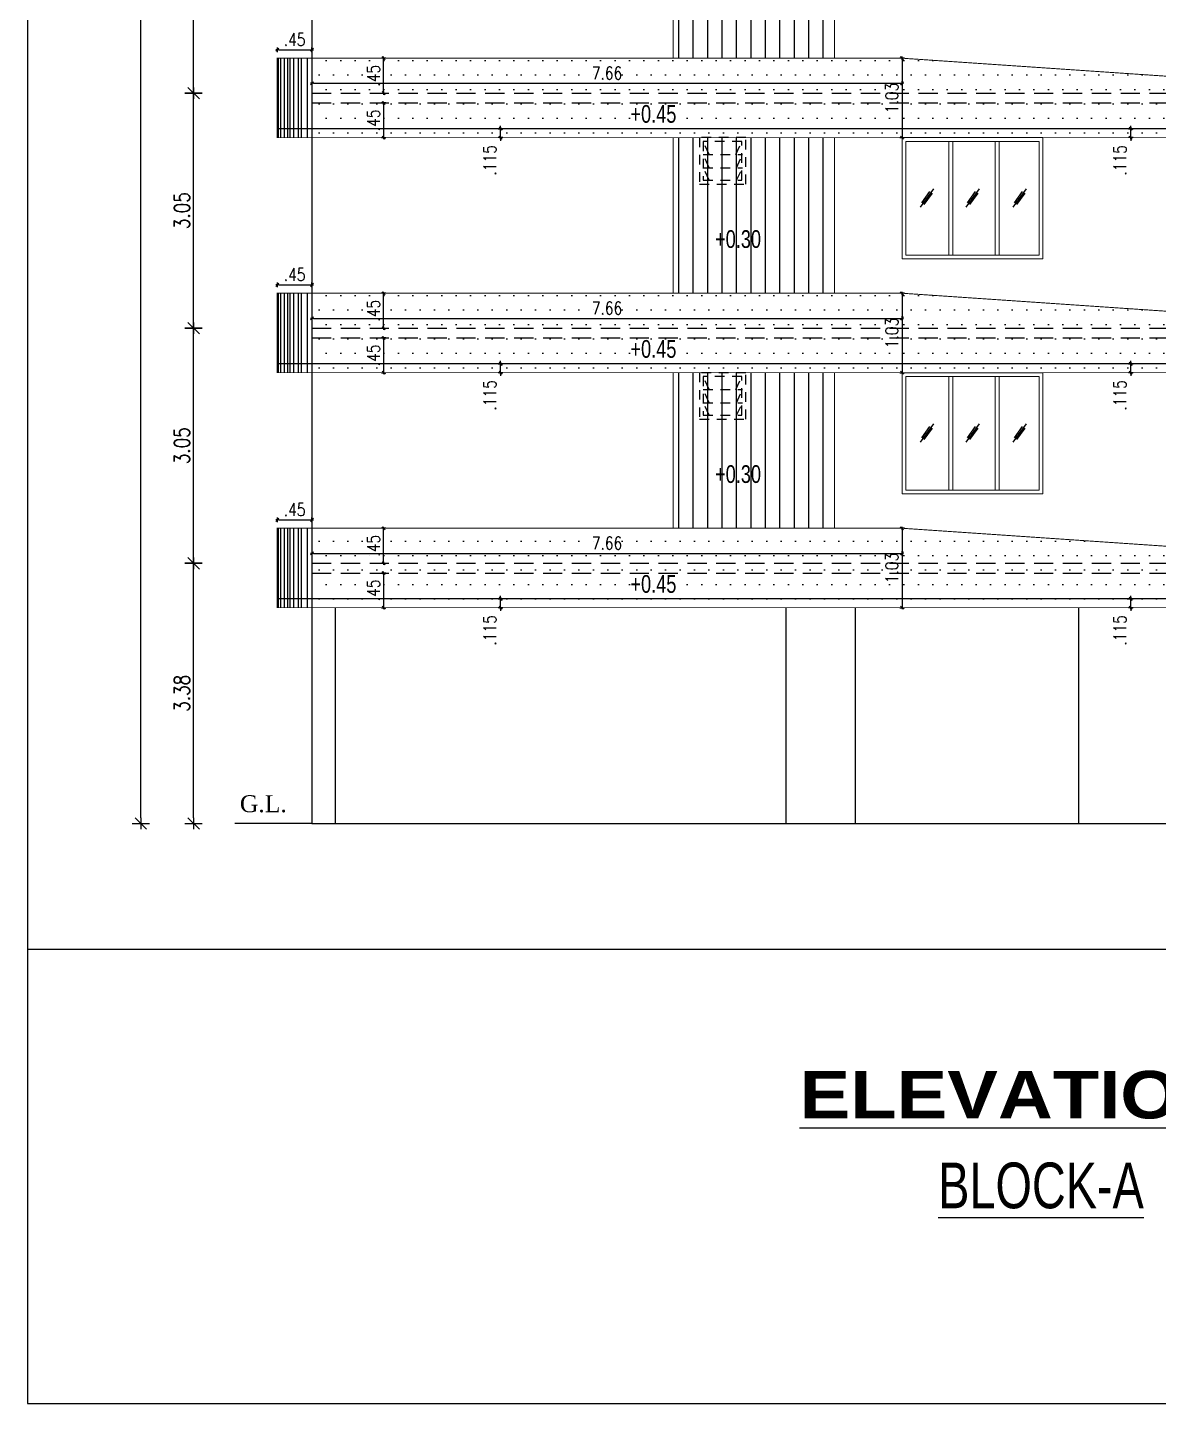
# Model space of a CAD drawing. Header units: inches. Extents: x 14331 to 14549, y 2557 to 2714.
# Drawn here: x 14402.11 to 14416.79, y 2643.08 to 2660.94 of the extents above; entities that cross this region are included whole.
import ezdxf
from ezdxf.enums import TextEntityAlignment as Align

# ---------------------------------------------------------------- set-up
doc = ezdxf.new("R2010")
doc.units = ezdxf.units.IN
doc.header["$LTSCALE"] = 0.25
doc.header["$MEASUREMENT"] = 0
doc.header["$PDMODE"] = 35
doc.linetypes.add('1', pattern=[0])
doc.linetypes.add('DASHEDX2', pattern=[1.5, 1, -0.5])
for name, color, linetype in [('dim-details', 7, 'Continuous'), ('ELE.PROJ.', 1, 'Continuous'), ('GLASS WINDOW', 251, '1'), ('hatch', 251, 'Continuous'), ('proj-internal', 1, 'DASHEDX2'), ('text-large', 7, 'Continuous'), ('wall', 7, 'Continuous'), ('WORK TEX', 6, 'Continuous'), ('WORKING DIM', 7, 'Continuous')]:
    doc.layers.add(name, color=color, linetype=linetype)
doc.layers.add('WINDOW', color=106, linetype='Continuous', lineweight=13)
doc.styles.add('ARIAL', font='TIMES_0.TTF')
doc.styles.add('ARL', font='swisscl_0.ttf')
doc.styles.add('B', font='ARIBLK_0.TTF')
doc.styles.add('romans', font='romans.shx', dxfattribs={"width": 0.8})
doc.dimstyles.new('121', dxfattribs={"dimscale": 0.1, "dimtxt": 1.65, "dimasz": 0.2, "dimexe": 0.03125, "dimexo": 0.25, "dimgap": 0.5, "dimtad": 1, "dimzin": 4, "dimdsep": 46, "dimtxsty": 'romans', "dimblk1": 'MINITICK', "dimblk2": 'MINITICK', "dimsah": 1, "dimcen": 1, "dimse1": 1, "dimse2": 1, "dimclrd": 252, "dimclre": 256, "dimclrt": 7, "dimadec": 3, "dimazin": 0, "dimtfac": 0.8, "dimtix": 1, "dimtmove": 2, "dimatfit": 3, "dimfxl": 0, "dimtolj": 1, "dimtzin": 3, "dimarcsym": 0})
doc.dimstyles.new('minitick-100', dxfattribs={"dimscale": 0.1, "dimtxt": 2, "dimasz": 0.75, "dimexe": 0.03125, "dimexo": 0.25, "dimgap": 0.5, "dimtad": 1, "dimzin": 4, "dimdsep": 46, "dimtxsty": 'romans', "dimblk1": 'MINITICK', "dimblk2": 'MINITICK', "dimsah": 1, "dimcen": 1, "dimse1": 1, "dimse2": 1, "dimclrd": 252, "dimclre": 256, "dimclrt": 256, "dimadec": 3, "dimazin": 0, "dimtfac": 0.8, "dimtix": 1, "dimtmove": 2, "dimatfit": 3, "dimfxl": 0, "dimtolj": 1, "dimtzin": 3, "dimarcsym": 0})
pattern_1 = [(0, (-275.91901, 17.27428), (0.09375, 0.1875), [0, -0.1875])]

# ---------------------------------------------------------------- blocks, each defined once
blk = doc.blocks.new('MINITICK')
at = {"color": 7}
for p, q in [((1, 1), (-1, -1)), ((-1, 0), (1, 0)), ((0, -1.5), (0, 1.5))]:
    blk.add_line(p, q, dxfattribs=at)
blk = doc.blocks.new('*D1273')
at = {"layer": 'Defpoints', "color": 0, "transparency": 16777216}
for p in [(14406.531, 2653.86), (14406.531, 2653.41), (14406.733, 2653.41)]:
    blk.add_point(p, dxfattribs=at)
at = {"layer": 'WORKING DIM', "color": 252, "lineweight": -2, "transparency": 16777216}
blk.add_line((14406.733, 2653.84), (14406.733, 2653.43), dxfattribs=at)
at = {"layer": 'WORKING DIM', "color": 252, "lineweight": -2, "transparency": 16777216, "xscale": 0.02, "yscale": 0.02, "zscale": 0.02}
for p, rotation in [((14406.733, 2653.86), 90), ((14406.733, 2653.41), 270)]:
    blk.add_blockref('MINITICK', p, dxfattribs=dict(at, rotation=rotation))
at = {"layer": 'WORKING DIM', "color": 7, "transparency": 16777216, "insert": (14406.601, 2653.635), "char_height": 0.165, "attachment_point": 5, "rotation": 90, "style": 'romans'}
blk.add_mtext('\\A1;.45', dxfattribs=at)
blk = doc.blocks.new('*D1274')
at = {"layer": 'Defpoints', "color": 0, "transparency": 16777216}
for p in [(14406.733, 2654.441), (14407.326, 2654.441), (14407.326, 2653.987)]:
    blk.add_point(p, dxfattribs=at)
at = {"layer": 'WORKING DIM', "color": 252, "lineweight": -2, "transparency": 16777216}
blk.add_line((14406.733, 2654.007), (14406.733, 2654.421), dxfattribs=at)
at = {"layer": 'WORKING DIM', "color": 252, "lineweight": -2, "transparency": 16777216, "xscale": 0.02, "yscale": 0.02, "zscale": 0.02}
for p, rotation in [((14406.733, 2654.441), 90), ((14406.733, 2653.987), 270)]:
    blk.add_blockref('MINITICK', p, dxfattribs=dict(at, rotation=rotation))
at = {"layer": 'WORKING DIM', "color": 7, "transparency": 16777216, "insert": (14406.601, 2654.214), "char_height": 0.165, "attachment_point": 5, "rotation": 90, "style": 'romans'}
blk.add_mtext('\\A1;.45', dxfattribs=at)
blk = doc.blocks.new('*D1275')
at = {"layer": 'Defpoints', "color": 0, "transparency": 16777216}
for p in [(14405.352, 2654.441), (14405.802, 2654.55), (14405.802, 2654.441)]:
    blk.add_point(p, dxfattribs=at)
at = {"layer": 'WORKING DIM', "color": 252, "lineweight": -2, "transparency": 16777216}
blk.add_line((14405.372, 2654.55), (14405.782, 2654.55), dxfattribs=at)
at = {"layer": 'WORKING DIM', "color": 252, "lineweight": -2, "transparency": 16777216, "xscale": 0.02, "yscale": 0.02, "zscale": 0.02, "rotation": 180}
blk.add_blockref('MINITICK', (14405.352, 2654.55), dxfattribs=at)
at = {"layer": 'WORKING DIM', "color": 252, "lineweight": -2, "transparency": 16777216, "xscale": 0.02, "yscale": 0.02, "zscale": 0.02}
blk.add_blockref('MINITICK', (14405.802, 2654.55), dxfattribs=at)
at = {"layer": 'WORKING DIM', "color": 7, "transparency": 16777216, "insert": (14405.577, 2654.683), "char_height": 0.165, "attachment_point": 5, "style": 'romans'}
blk.add_mtext('\\A1;.45', dxfattribs=at)
blk = doc.blocks.new('*D1276')
at = {"layer": 'Defpoints', "color": 0, "transparency": 16777216}
for p in [(14413.464, 2654.441), (14413.464, 2653.41), (14413.464, 2653.41)]:
    blk.add_point(p, dxfattribs=at)
at = {"layer": 'WORKING DIM', "color": 252, "lineweight": -2, "transparency": 16777216}
blk.add_line((14413.464, 2654.421), (14413.464, 2653.43), dxfattribs=at)
at = {"layer": 'WORKING DIM', "color": 252, "lineweight": -2, "transparency": 16777216, "xscale": 0.02, "yscale": 0.02, "zscale": 0.02}
for p, rotation in [((14413.464, 2654.441), 90), ((14413.464, 2653.41), 270)]:
    blk.add_blockref('MINITICK', p, dxfattribs=dict(at, rotation=rotation))
at = {"layer": 'WORKING DIM', "color": 7, "transparency": 16777216, "insert": (14413.331, 2653.925), "char_height": 0.165, "attachment_point": 5, "rotation": 90, "style": 'romans'}
blk.add_mtext('\\A1;1.03', dxfattribs=at)
blk = doc.blocks.new('*D1305')
at = {"layer": 'Defpoints', "color": 0, "transparency": 16777216}
for p in [(14405.802, 2654.441), (14413.464, 2654.441), (14413.464, 2654.115)]:
    blk.add_point(p, dxfattribs=at)
at = {"layer": 'WORKING DIM', "color": 252, "lineweight": -2, "transparency": 16777216}
blk.add_line((14405.822, 2654.115), (14413.444, 2654.115), dxfattribs=at)
at = {"layer": 'WORKING DIM', "color": 252, "lineweight": -2, "transparency": 16777216, "xscale": 0.02, "yscale": 0.02, "zscale": 0.02, "rotation": 180}
blk.add_blockref('MINITICK', (14405.802, 2654.115), dxfattribs=at)
at = {"layer": 'WORKING DIM', "color": 252, "lineweight": -2, "transparency": 16777216, "xscale": 0.02, "yscale": 0.02, "zscale": 0.02}
blk.add_blockref('MINITICK', (14413.464, 2654.115), dxfattribs=at)
at = {"layer": 'WORKING DIM', "color": 7, "transparency": 16777216, "insert": (14409.633, 2654.247), "char_height": 0.165, "attachment_point": 5, "style": 'romans'}
blk.add_mtext('\\A1;7.66', dxfattribs=at)
blk = doc.blocks.new('*D1306')
at = {"layer": 'Defpoints', "color": 0, "transparency": 16777216}
for p in [(14416.432, 2653.525), (14416.631, 2653.525), (14416.631, 2653.41)]:
    blk.add_point(p, dxfattribs=at)
at = {"layer": 'WORKING DIM', "color": 252, "lineweight": -2, "transparency": 16777216}
for p, q in [((14416.432, 2653.545), (14416.432, 2653.565)), ((14416.432, 2653.41), (14416.432, 2653.525)), ((14416.432, 2653.39), (14416.432, 2653.37))]:
    blk.add_line(p, q, dxfattribs=at)
at = {"layer": 'WORKING DIM', "color": 252, "lineweight": -2, "transparency": 16777216, "xscale": 0.02, "yscale": 0.02, "zscale": 0.02}
for p, rotation in [((14416.432, 2653.525), 270), ((14416.432, 2653.41), 90)]:
    blk.add_blockref('MINITICK', p, dxfattribs=dict(at, rotation=rotation))
at = {"layer": 'WORKING DIM', "color": 7, "transparency": 16777216, "insert": (14416.292, 2653.116), "char_height": 0.165, "attachment_point": 5, "rotation": 90, "style": 'romans'}
blk.add_mtext('\\A1;.115', dxfattribs=at)
blk = doc.blocks.new('*D1322')
at = {"layer": 'Defpoints', "color": 0, "transparency": 16777216}
for p in [(14406.531, 2656.91), (14406.531, 2656.46), (14406.733, 2656.46)]:
    blk.add_point(p, dxfattribs=at)
at = {"layer": 'WORKING DIM', "color": 252, "lineweight": -2, "transparency": 16777216}
blk.add_line((14406.733, 2656.89), (14406.733, 2656.48), dxfattribs=at)
at = {"layer": 'WORKING DIM', "color": 252, "lineweight": -2, "transparency": 16777216, "xscale": 0.02, "yscale": 0.02, "zscale": 0.02}
for p, rotation in [((14406.733, 2656.91), 90), ((14406.733, 2656.46), 270)]:
    blk.add_blockref('MINITICK', p, dxfattribs=dict(at, rotation=rotation))
at = {"layer": 'WORKING DIM', "color": 7, "transparency": 16777216, "insert": (14406.601, 2656.685), "char_height": 0.165, "attachment_point": 5, "rotation": 90, "style": 'romans'}
blk.add_mtext('\\A1;.45', dxfattribs=at)
blk = doc.blocks.new('*D1323')
at = {"layer": 'Defpoints', "color": 0, "transparency": 16777216}
for p in [(14406.733, 2657.491), (14407.326, 2657.491), (14407.326, 2657.037)]:
    blk.add_point(p, dxfattribs=at)
at = {"layer": 'WORKING DIM', "color": 252, "lineweight": -2, "transparency": 16777216}
blk.add_line((14406.733, 2657.057), (14406.733, 2657.471), dxfattribs=at)
at = {"layer": 'WORKING DIM', "color": 252, "lineweight": -2, "transparency": 16777216, "xscale": 0.02, "yscale": 0.02, "zscale": 0.02}
for p, rotation in [((14406.733, 2657.491), 90), ((14406.733, 2657.037), 270)]:
    blk.add_blockref('MINITICK', p, dxfattribs=dict(at, rotation=rotation))
at = {"layer": 'WORKING DIM', "color": 7, "transparency": 16777216, "insert": (14406.601, 2657.264), "char_height": 0.165, "attachment_point": 5, "rotation": 90, "style": 'romans'}
blk.add_mtext('\\A1;.45', dxfattribs=at)
blk = doc.blocks.new('*D1324')
at = {"layer": 'Defpoints', "color": 0, "transparency": 16777216}
for p in [(14405.802, 2657.6), (14405.352, 2657.491), (14405.802, 2657.491)]:
    blk.add_point(p, dxfattribs=at)
at = {"layer": 'WORKING DIM', "color": 252, "lineweight": -2, "transparency": 16777216}
blk.add_line((14405.372, 2657.6), (14405.782, 2657.6), dxfattribs=at)
at = {"layer": 'WORKING DIM', "color": 252, "lineweight": -2, "transparency": 16777216, "xscale": 0.02, "yscale": 0.02, "zscale": 0.02, "rotation": 180}
blk.add_blockref('MINITICK', (14405.352, 2657.6), dxfattribs=at)
at = {"layer": 'WORKING DIM', "color": 252, "lineweight": -2, "transparency": 16777216, "xscale": 0.02, "yscale": 0.02, "zscale": 0.02}
blk.add_blockref('MINITICK', (14405.802, 2657.6), dxfattribs=at)
at = {"layer": 'WORKING DIM', "color": 7, "transparency": 16777216, "insert": (14405.577, 2657.733), "char_height": 0.165, "attachment_point": 5, "style": 'romans'}
blk.add_mtext('\\A1;.45', dxfattribs=at)
blk = doc.blocks.new('*D1325')
at = {"layer": 'Defpoints', "color": 0, "transparency": 16777216}
for p in [(14413.464, 2657.491), (14413.464, 2656.46), (14413.464, 2656.46)]:
    blk.add_point(p, dxfattribs=at)
at = {"layer": 'WORKING DIM', "color": 252, "lineweight": -2, "transparency": 16777216}
blk.add_line((14413.464, 2657.471), (14413.464, 2656.48), dxfattribs=at)
at = {"layer": 'WORKING DIM', "color": 252, "lineweight": -2, "transparency": 16777216, "xscale": 0.02, "yscale": 0.02, "zscale": 0.02}
for p, rotation in [((14413.464, 2657.491), 90), ((14413.464, 2656.46), 270)]:
    blk.add_blockref('MINITICK', p, dxfattribs=dict(at, rotation=rotation))
at = {"layer": 'WORKING DIM', "color": 7, "transparency": 16777216, "insert": (14413.331, 2656.975), "char_height": 0.165, "attachment_point": 5, "rotation": 90, "style": 'romans'}
blk.add_mtext('\\A1;1.03', dxfattribs=at)
blk = doc.blocks.new('*D1318')
at = {"layer": 'Defpoints', "color": 0, "transparency": 16777216}
for p in [(14405.802, 2657.491), (14413.464, 2657.491), (14413.464, 2657.165)]:
    blk.add_point(p, dxfattribs=at)
at = {"layer": 'WORKING DIM', "color": 252, "lineweight": -2, "transparency": 16777216}
blk.add_line((14405.822, 2657.165), (14413.444, 2657.165), dxfattribs=at)
at = {"layer": 'WORKING DIM', "color": 252, "lineweight": -2, "transparency": 16777216, "xscale": 0.02, "yscale": 0.02, "zscale": 0.02, "rotation": 180}
blk.add_blockref('MINITICK', (14405.802, 2657.165), dxfattribs=at)
at = {"layer": 'WORKING DIM', "color": 252, "lineweight": -2, "transparency": 16777216, "xscale": 0.02, "yscale": 0.02, "zscale": 0.02}
blk.add_blockref('MINITICK', (14413.464, 2657.165), dxfattribs=at)
at = {"layer": 'WORKING DIM', "color": 7, "transparency": 16777216, "insert": (14409.633, 2657.297), "char_height": 0.165, "attachment_point": 5, "style": 'romans'}
blk.add_mtext('\\A1;7.66', dxfattribs=at)
blk = doc.blocks.new('*D1319')
at = {"layer": 'Defpoints', "color": 0, "transparency": 16777216}
for p in [(14416.432, 2656.575), (14416.631, 2656.575), (14416.631, 2656.46)]:
    blk.add_point(p, dxfattribs=at)
at = {"layer": 'WORKING DIM', "color": 252, "lineweight": -2, "transparency": 16777216}
for p, q in [((14416.432, 2656.595), (14416.432, 2656.615)), ((14416.432, 2656.46), (14416.432, 2656.575)), ((14416.432, 2656.44), (14416.432, 2656.42))]:
    blk.add_line(p, q, dxfattribs=at)
at = {"layer": 'WORKING DIM', "color": 252, "lineweight": -2, "transparency": 16777216, "xscale": 0.02, "yscale": 0.02, "zscale": 0.02}
for p, rotation in [((14416.432, 2656.575), 270), ((14416.432, 2656.46), 90)]:
    blk.add_blockref('MINITICK', p, dxfattribs=dict(at, rotation=rotation))
at = {"layer": 'WORKING DIM', "color": 7, "transparency": 16777216, "insert": (14416.292, 2656.166), "char_height": 0.165, "attachment_point": 5, "rotation": 90, "style": 'romans'}
blk.add_mtext('\\A1;.115', dxfattribs=at)
blk = doc.blocks.new('*D1338')
at = {"layer": 'Defpoints', "color": 0, "transparency": 16777216}
for p in [(14406.531, 2659.96), (14406.531, 2659.51), (14406.733, 2659.51)]:
    blk.add_point(p, dxfattribs=at)
at = {"layer": 'WORKING DIM', "color": 252, "lineweight": -2, "transparency": 16777216}
blk.add_line((14406.733, 2659.94), (14406.733, 2659.53), dxfattribs=at)
at = {"layer": 'WORKING DIM', "color": 252, "lineweight": -2, "transparency": 16777216, "xscale": 0.02, "yscale": 0.02, "zscale": 0.02}
for p, rotation in [((14406.733, 2659.96), 90), ((14406.733, 2659.51), 270)]:
    blk.add_blockref('MINITICK', p, dxfattribs=dict(at, rotation=rotation))
at = {"layer": 'WORKING DIM', "color": 7, "transparency": 16777216, "insert": (14406.601, 2659.735), "char_height": 0.165, "attachment_point": 5, "rotation": 90, "style": 'romans'}
blk.add_mtext('\\A1;.45', dxfattribs=at)
blk = doc.blocks.new('*D1339')
at = {"layer": 'Defpoints', "color": 0, "transparency": 16777216}
for p in [(14406.733, 2660.541), (14407.326, 2660.541), (14407.326, 2660.087)]:
    blk.add_point(p, dxfattribs=at)
at = {"layer": 'WORKING DIM', "color": 252, "lineweight": -2, "transparency": 16777216}
blk.add_line((14406.733, 2660.107), (14406.733, 2660.521), dxfattribs=at)
at = {"layer": 'WORKING DIM', "color": 252, "lineweight": -2, "transparency": 16777216, "xscale": 0.02, "yscale": 0.02, "zscale": 0.02}
for p, rotation in [((14406.733, 2660.541), 90), ((14406.733, 2660.087), 270)]:
    blk.add_blockref('MINITICK', p, dxfattribs=dict(at, rotation=rotation))
at = {"layer": 'WORKING DIM', "color": 7, "transparency": 16777216, "insert": (14406.601, 2660.314), "char_height": 0.165, "attachment_point": 5, "rotation": 90, "style": 'romans'}
blk.add_mtext('\\A1;.45', dxfattribs=at)
blk = doc.blocks.new('*D1340')
at = {"layer": 'Defpoints', "color": 0, "transparency": 16777216}
for p in [(14405.802, 2660.651), (14405.352, 2660.541), (14405.802, 2660.541)]:
    blk.add_point(p, dxfattribs=at)
at = {"layer": 'WORKING DIM', "color": 252, "lineweight": -2, "transparency": 16777216}
blk.add_line((14405.372, 2660.651), (14405.782, 2660.651), dxfattribs=at)
at = {"layer": 'WORKING DIM', "color": 252, "lineweight": -2, "transparency": 16777216, "xscale": 0.02, "yscale": 0.02, "zscale": 0.02, "rotation": 180}
blk.add_blockref('MINITICK', (14405.352, 2660.651), dxfattribs=at)
at = {"layer": 'WORKING DIM', "color": 252, "lineweight": -2, "transparency": 16777216, "xscale": 0.02, "yscale": 0.02, "zscale": 0.02}
blk.add_blockref('MINITICK', (14405.802, 2660.651), dxfattribs=at)
at = {"layer": 'WORKING DIM', "color": 7, "transparency": 16777216, "insert": (14405.577, 2660.783), "char_height": 0.165, "attachment_point": 5, "style": 'romans'}
blk.add_mtext('\\A1;.45', dxfattribs=at)
blk = doc.blocks.new('*D1341')
at = {"layer": 'Defpoints', "color": 0, "transparency": 16777216}
for p in [(14413.464, 2660.541), (14413.464, 2659.51), (14413.464, 2659.51)]:
    blk.add_point(p, dxfattribs=at)
at = {"layer": 'WORKING DIM', "color": 252, "lineweight": -2, "transparency": 16777216}
blk.add_line((14413.464, 2660.521), (14413.464, 2659.53), dxfattribs=at)
at = {"layer": 'WORKING DIM', "color": 252, "lineweight": -2, "transparency": 16777216, "xscale": 0.02, "yscale": 0.02, "zscale": 0.02}
for p, rotation in [((14413.464, 2660.541), 90), ((14413.464, 2659.51), 270)]:
    blk.add_blockref('MINITICK', p, dxfattribs=dict(at, rotation=rotation))
at = {"layer": 'WORKING DIM', "color": 7, "transparency": 16777216, "insert": (14413.331, 2660.025), "char_height": 0.165, "attachment_point": 5, "rotation": 90, "style": 'romans'}
blk.add_mtext('\\A1;1.03', dxfattribs=at)
blk = doc.blocks.new('*D1334')
at = {"layer": 'Defpoints', "color": 0, "transparency": 16777216}
for p in [(14405.802, 2660.541), (14413.464, 2660.541), (14413.464, 2660.215)]:
    blk.add_point(p, dxfattribs=at)
at = {"layer": 'WORKING DIM', "color": 252, "lineweight": -2, "transparency": 16777216}
blk.add_line((14405.822, 2660.215), (14413.444, 2660.215), dxfattribs=at)
at = {"layer": 'WORKING DIM', "color": 252, "lineweight": -2, "transparency": 16777216, "xscale": 0.02, "yscale": 0.02, "zscale": 0.02, "rotation": 180}
blk.add_blockref('MINITICK', (14405.802, 2660.215), dxfattribs=at)
at = {"layer": 'WORKING DIM', "color": 252, "lineweight": -2, "transparency": 16777216, "xscale": 0.02, "yscale": 0.02, "zscale": 0.02}
blk.add_blockref('MINITICK', (14413.464, 2660.215), dxfattribs=at)
at = {"layer": 'WORKING DIM', "color": 7, "transparency": 16777216, "insert": (14409.633, 2660.347), "char_height": 0.165, "attachment_point": 5, "style": 'romans'}
blk.add_mtext('\\A1;7.66', dxfattribs=at)
blk = doc.blocks.new('*D1335')
at = {"layer": 'Defpoints', "color": 0, "transparency": 16777216}
for p in [(14416.432, 2659.625), (14416.631, 2659.625), (14416.631, 2659.51)]:
    blk.add_point(p, dxfattribs=at)
at = {"layer": 'WORKING DIM', "color": 252, "lineweight": -2, "transparency": 16777216}
for p, q in [((14416.432, 2659.645), (14416.432, 2659.665)), ((14416.432, 2659.51), (14416.432, 2659.625)), ((14416.432, 2659.49), (14416.432, 2659.47))]:
    blk.add_line(p, q, dxfattribs=at)
at = {"layer": 'WORKING DIM', "color": 252, "lineweight": -2, "transparency": 16777216, "xscale": 0.02, "yscale": 0.02, "zscale": 0.02}
for p, rotation in [((14416.432, 2659.625), 270), ((14416.432, 2659.51), 90)]:
    blk.add_blockref('MINITICK', p, dxfattribs=dict(at, rotation=rotation))
at = {"layer": 'WORKING DIM', "color": 7, "transparency": 16777216, "insert": (14416.292, 2659.216), "char_height": 0.165, "attachment_point": 5, "rotation": 90, "style": 'romans'}
blk.add_mtext('\\A1;.115', dxfattribs=at)
blk = doc.blocks.new('*D1495')
at = {"layer": 'Defpoints', "color": 0, "transparency": 16777216}
for p in [(14408.251, 2653.525), (14408.45, 2653.525), (14408.45, 2653.41)]:
    blk.add_point(p, dxfattribs=at)
at = {"layer": 'WORKING DIM', "color": 252, "lineweight": -2, "transparency": 16777216}
for p, q in [((14408.251, 2653.545), (14408.251, 2653.565)), ((14408.251, 2653.41), (14408.251, 2653.525)), ((14408.251, 2653.39), (14408.251, 2653.37))]:
    blk.add_line(p, q, dxfattribs=at)
at = {"layer": 'WORKING DIM', "color": 252, "lineweight": -2, "transparency": 16777216, "xscale": 0.02, "yscale": 0.02, "zscale": 0.02}
for p, rotation in [((14408.251, 2653.525), 270), ((14408.251, 2653.41), 90)]:
    blk.add_blockref('MINITICK', p, dxfattribs=dict(at, rotation=rotation))
at = {"layer": 'WORKING DIM', "color": 7, "transparency": 16777216, "insert": (14408.111, 2653.116), "char_height": 0.165, "attachment_point": 5, "rotation": 90, "style": 'romans'}
blk.add_mtext('\\A1;.115', dxfattribs=at)
blk = doc.blocks.new('*D1497')
at = {"layer": 'Defpoints', "color": 0, "transparency": 16777216}
for p in [(14408.251, 2656.575), (14408.45, 2656.575), (14408.45, 2656.46)]:
    blk.add_point(p, dxfattribs=at)
at = {"layer": 'WORKING DIM', "color": 252, "lineweight": -2, "transparency": 16777216}
for p, q in [((14408.251, 2656.595), (14408.251, 2656.615)), ((14408.251, 2656.46), (14408.251, 2656.575)), ((14408.251, 2656.44), (14408.251, 2656.42))]:
    blk.add_line(p, q, dxfattribs=at)
at = {"layer": 'WORKING DIM', "color": 252, "lineweight": -2, "transparency": 16777216, "xscale": 0.02, "yscale": 0.02, "zscale": 0.02}
for p, rotation in [((14408.251, 2656.575), 270), ((14408.251, 2656.46), 90)]:
    blk.add_blockref('MINITICK', p, dxfattribs=dict(at, rotation=rotation))
at = {"layer": 'WORKING DIM', "color": 7, "transparency": 16777216, "insert": (14408.111, 2656.166), "char_height": 0.165, "attachment_point": 5, "rotation": 90, "style": 'romans'}
blk.add_mtext('\\A1;.115', dxfattribs=at)
blk = doc.blocks.new('*D1504')
at = {"layer": 'Defpoints', "color": 0, "transparency": 16777216}
for p in [(14408.251, 2659.625), (14408.45, 2659.625), (14408.45, 2659.51)]:
    blk.add_point(p, dxfattribs=at)
at = {"layer": 'WORKING DIM', "color": 252, "lineweight": -2, "transparency": 16777216}
for p, q in [((14408.251, 2659.645), (14408.251, 2659.665)), ((14408.251, 2659.51), (14408.251, 2659.625)), ((14408.251, 2659.49), (14408.251, 2659.47))]:
    blk.add_line(p, q, dxfattribs=at)
at = {"layer": 'WORKING DIM', "color": 252, "lineweight": -2, "transparency": 16777216, "xscale": 0.02, "yscale": 0.02, "zscale": 0.02}
for p, rotation in [((14408.251, 2659.625), 270), ((14408.251, 2659.51), 90)]:
    blk.add_blockref('MINITICK', p, dxfattribs=dict(at, rotation=rotation))
at = {"layer": 'WORKING DIM', "color": 7, "transparency": 16777216, "insert": (14408.111, 2659.216), "char_height": 0.165, "attachment_point": 5, "rotation": 90, "style": 'romans'}
blk.add_mtext('\\A1;.115', dxfattribs=at)
blk = doc.blocks.new('*D1747')
at = {"layer": 'Defpoints', "color": 0, "transparency": 16777216}
for p in [(14404.265, 2653.987), (14405.899, 2653.987), (14405.802, 2650.61)]:
    blk.add_point(p, dxfattribs=at)
at = {"layer": 'dim-details', "color": 252, "lineweight": -2, "transparency": 16777216}
blk.add_line((14404.265, 2650.685), (14404.265, 2653.912), dxfattribs=at)
at = {"layer": 'dim-details', "color": 252, "lineweight": -2, "transparency": 16777216, "xscale": 0.07500000000000001, "yscale": 0.07500000000000001, "zscale": 0.07500000000000001}
for p, rotation in [((14404.265, 2653.987), 90), ((14404.265, 2650.61), 270)]:
    blk.add_blockref('MINITICK', p, dxfattribs=dict(at, rotation=rotation))
at = {"layer": 'dim-details', "transparency": 16777216, "insert": (14404.115, 2652.299), "char_height": 0.2, "attachment_point": 5, "rotation": 90, "style": 'romans'}
blk.add_mtext('\\A1;3.38', dxfattribs=at)
blk = doc.blocks.new('*D1748')
at = {"layer": 'Defpoints', "color": 0, "transparency": 16777216}
for p in [(14404.265, 2657.037), (14406.204, 2657.037), (14406.204, 2653.987)]:
    blk.add_point(p, dxfattribs=at)
at = {"layer": 'dim-details', "color": 252, "lineweight": -2, "transparency": 16777216}
blk.add_line((14404.265, 2654.062), (14404.265, 2656.962), dxfattribs=at)
at = {"layer": 'dim-details', "color": 252, "lineweight": -2, "transparency": 16777216, "xscale": 0.07500000000000001, "yscale": 0.07500000000000001, "zscale": 0.07500000000000001}
for p, rotation in [((14404.265, 2657.037), 90), ((14404.265, 2653.987), 270)]:
    blk.add_blockref('MINITICK', p, dxfattribs=dict(at, rotation=rotation))
at = {"layer": 'dim-details', "transparency": 16777216, "insert": (14404.115, 2655.512), "char_height": 0.2, "attachment_point": 5, "rotation": 90, "style": 'romans'}
blk.add_mtext('\\A1;3.05', dxfattribs=at)
blk = doc.blocks.new('*D1749')
at = {"layer": 'Defpoints', "color": 0, "transparency": 16777216}
for p in [(14404.265, 2660.087), (14406.274, 2660.087), (14406.274, 2657.037)]:
    blk.add_point(p, dxfattribs=at)
at = {"layer": 'dim-details', "color": 252, "lineweight": -2, "transparency": 16777216}
blk.add_line((14404.265, 2657.112), (14404.265, 2660.012), dxfattribs=at)
at = {"layer": 'dim-details', "color": 252, "lineweight": -2, "transparency": 16777216, "xscale": 0.07500000000000001, "yscale": 0.07500000000000001, "zscale": 0.07500000000000001}
for p, rotation in [((14404.265, 2660.087), 90), ((14404.265, 2657.037), 270)]:
    blk.add_blockref('MINITICK', p, dxfattribs=dict(at, rotation=rotation))
at = {"layer": 'dim-details', "transparency": 16777216, "insert": (14404.115, 2658.562), "char_height": 0.2, "attachment_point": 5, "rotation": 90, "style": 'romans'}
blk.add_mtext('\\A1;3.05', dxfattribs=at)
blk = doc.blocks.new('*D1750')
at = {"layer": 'Defpoints', "color": 0, "transparency": 16777216}
for p in [(14404.265, 2663.137), (14406.213, 2663.137), (14406.213, 2660.087)]:
    blk.add_point(p, dxfattribs=at)
at = {"layer": 'dim-details', "color": 252, "lineweight": -2, "transparency": 16777216}
blk.add_line((14404.265, 2660.162), (14404.265, 2663.062), dxfattribs=at)
at = {"layer": 'dim-details', "color": 252, "lineweight": -2, "transparency": 16777216, "xscale": 0.07500000000000001, "yscale": 0.07500000000000001, "zscale": 0.07500000000000001}
for p, rotation in [((14404.265, 2663.137), 90), ((14404.265, 2660.087), 270)]:
    blk.add_blockref('MINITICK', p, dxfattribs=dict(at, rotation=rotation))
at = {"layer": 'dim-details', "transparency": 16777216, "insert": (14404.115, 2661.612), "char_height": 0.2, "attachment_point": 5, "rotation": 90, "style": 'romans'}
blk.add_mtext('\\A1;3.05', dxfattribs=at)
blk = doc.blocks.new('*D1761')
at = {"layer": 'Defpoints', "color": 0, "transparency": 16777216}
for p in [(14403.581, 2690.587), (14406.852, 2690.587), (14405.302, 2650.61)]:
    blk.add_point(p, dxfattribs=at)
at = {"layer": 'dim-details', "color": 252, "lineweight": -2, "transparency": 16777216}
blk.add_line((14403.581, 2650.685), (14403.581, 2690.512), dxfattribs=at)
at = {"layer": 'dim-details', "color": 252, "lineweight": -2, "transparency": 16777216, "xscale": 0.07500000000000001, "yscale": 0.07500000000000001, "zscale": 0.07500000000000001}
for p, rotation in [((14403.581, 2690.587), 90), ((14403.581, 2650.61), 270)]:
    blk.add_blockref('MINITICK', p, dxfattribs=dict(at, rotation=rotation))
at = {"layer": 'dim-details', "transparency": 16777216, "insert": (14403.431, 2670.599), "char_height": 0.2, "attachment_point": 5, "rotation": 90, "style": 'romans'}
blk.add_mtext('\\A1;39.98', dxfattribs=at)

msp = doc.modelspace()

# ---------------------------------------------------------------- hatches: boundary and pattern name
at = {"layer": 'hatch'}
h = msp.add_hatch(dxfattribs=at)
h.set_pattern_fill('ANSI31', color=36, scale=1.5, angle=45)
h.set_pattern_definition([(90, (-264.12267, 23.37428), (-0.1875, 3e-17), [])])
h.paths.add_polyline_path([(14412.586, 2662.56), (14410.49, 2662.56), (14410.49, 2660.541), (14412.586, 2660.541)])
at = {"layer": 'hatch', "true_color": 0xc7b399}
h = msp.add_hatch(dxfattribs=at)
h.set_pattern_fill('DOTS', color=253, scale=3)
h.set_pattern_definition([(0, (-275.91901, 20.32431), (0.09375, 0.1875), [0, -0.1875])])
h.paths.add_polyline_path([(14413.464, 2660.541), (14405.802, 2660.541), (14405.802, 2659.51), (14420.132, 2659.51), (14420.132, 2660.087)])
at = {"layer": 'hatch'}
h = msp.add_hatch(dxfattribs=at)
h.set_pattern_fill('ANSI31', color=36, scale=1.5, angle=45)
h.set_pattern_definition([(90, (-264.12267, 20.32431), (-0.1875, 3e-17), [])])
h.paths.add_polyline_path([(14412.586, 2659.51), (14410.49, 2659.51), (14410.49, 2657.491), (14412.586, 2657.491)])
at = {"layer": 'hatch', "true_color": 0xc7b399}
h = msp.add_hatch(dxfattribs=at)
h.set_pattern_fill('DOTS', color=253, scale=3)
h.set_pattern_definition(pattern_1)
h.paths.add_polyline_path([(14405.802, 2657.491), (14405.802, 2656.46), (14420.132, 2656.46), (14420.132, 2657.037), (14413.464, 2657.491)])
at = {"layer": 'hatch'}
h = msp.add_hatch(dxfattribs=at)
h.set_pattern_fill('ANSI31', color=36, scale=1.5, angle=45)
h.set_pattern_definition([(90, (-264.12267, 17.27428), (-0.1875, 3e-17), [])])
h.paths.add_polyline_path([(14412.586, 2656.46), (14410.49, 2656.46), (14410.49, 2654.441), (14412.586, 2654.441)])
at = {"layer": 'hatch', "true_color": 0xc7b399}
h = msp.add_hatch(dxfattribs=at)
h.set_pattern_fill('DOTS', color=253, scale=3)
h.set_pattern_definition(pattern_1)
h.paths.add_polyline_path([(14420.132, 2653.41), (14420.132, 2653.987), (14413.464, 2654.441), (14405.802, 2654.441), (14405.802, 2653.41)])

# ---------------------------------------------------------------- linework, layer by layer
at = {"layer": 'ELE.PROJ.', "color": 8}
for p, q in [((14405.364, 2660.541), (14405.364, 2659.51)), ((14405.393, 2660.541), (14405.393, 2659.51)), ((14405.442, 2660.541), (14405.442, 2659.51)), ((14405.483, 2660.541), (14405.483, 2659.51)), ((14405.516, 2660.541), (14405.516, 2659.51)), ((14405.563, 2660.541), (14405.563, 2659.51)), ((14405.624, 2660.541), (14405.624, 2659.51)), ((14405.664, 2660.541), (14405.664, 2659.51)), ((14405.742, 2660.541), (14405.742, 2659.51)), ((14405.364, 2657.491), (14405.364, 2656.46)), ((14405.393, 2657.491), (14405.393, 2656.46)), ((14405.442, 2657.491), (14405.442, 2656.46)), ((14405.483, 2657.491), (14405.483, 2656.46)), ((14405.516, 2657.491), (14405.516, 2656.46)), ((14405.563, 2657.491), (14405.563, 2656.46)), ((14405.624, 2657.491), (14405.624, 2656.46)), ((14405.664, 2657.491), (14405.664, 2656.46)), ((14405.742, 2657.491), (14405.742, 2656.46)), ((14405.364, 2654.441), (14405.364, 2653.41)), ((14405.393, 2654.441), (14405.393, 2653.41)), ((14405.442, 2654.441), (14405.442, 2653.41)), ((14405.483, 2654.441), (14405.483, 2653.41)), ((14405.516, 2654.441), (14405.516, 2653.41)), ((14405.563, 2654.441), (14405.563, 2653.41)), ((14405.624, 2654.441), (14405.624, 2653.41)), ((14405.664, 2654.441), (14405.664, 2653.41)), ((14405.742, 2654.441), (14405.742, 2653.41))]:
    msp.add_line(p, q, dxfattribs=at)
at = {"layer": 'ELE.PROJ.'}
for p, q in [((14420.132, 2659.625), (14405.352, 2659.625)), ((14420.132, 2656.575), (14405.352, 2656.575)), ((14420.132, 2653.525), (14405.352, 2653.525))]:
    msp.add_line(p, q, dxfattribs=at)
at = {"layer": 'ELE.PROJ.', "color": 36, "const_width": 0.012}
for points in [[(14412.586, 2660.541), (14410.49, 2660.541), (14410.49, 2662.56), (14412.586, 2662.56)], [(14412.586, 2657.491), (14410.49, 2657.491), (14410.49, 2659.51), (14412.586, 2659.51)], [(14412.586, 2654.441), (14410.49, 2654.441), (14410.49, 2656.46), (14412.586, 2656.46)]]:
    msp.add_lwpolyline(points, close=True, dxfattribs=at)
at = {"layer": 'ELE.PROJ.', "const_width": 0.012}
for points in [[(14420.132, 2659.51), (14405.352, 2659.51), (14405.352, 2660.541), (14413.464, 2660.541), (14420.132, 2660.087)], [(14420.132, 2656.46), (14405.352, 2656.46), (14405.352, 2657.491), (14413.464, 2657.491), (14420.132, 2657.037)], [(14420.132, 2653.41), (14405.352, 2653.41), (14405.352, 2654.441), (14413.464, 2654.441), (14420.132, 2653.987)]]:
    msp.add_lwpolyline(points, close=True, dxfattribs=at)
at = {"layer": 'GLASS WINDOW', "color": 4, "ltscale": 200}
for p, q in [((14413.871, 2658.847), (14413.697, 2658.606)), ((14414.464, 2658.847), (14414.291, 2658.606)), ((14415.075, 2658.847), (14414.901, 2658.606)), ((14413.82, 2658.811), (14413.715, 2658.665)), ((14413.853, 2658.788), (14413.748, 2658.642)), ((14414.414, 2658.811), (14414.309, 2658.665)), ((14414.446, 2658.788), (14414.341, 2658.642)), ((14415.024, 2658.811), (14414.919, 2658.665)), ((14415.056, 2658.788), (14414.951, 2658.642)), ((14413.871, 2655.797), (14413.697, 2655.556)), ((14413.82, 2655.761), (14413.715, 2655.615)), ((14413.853, 2655.738), (14413.748, 2655.592)), ((14414.464, 2655.797), (14414.291, 2655.556)), ((14414.414, 2655.761), (14414.309, 2655.615)), ((14414.446, 2655.738), (14414.341, 2655.592)), ((14415.075, 2655.797), (14414.901, 2655.556)), ((14415.024, 2655.761), (14414.919, 2655.615)), ((14415.056, 2655.738), (14414.951, 2655.592))]:
    msp.add_line(p, q, dxfattribs=at)
at = {"layer": 'proj-internal', "color": 251}
for p, q in [((14405.802, 2660.087), (14420.132, 2660.087)), ((14405.802, 2659.96), (14420.132, 2659.96)), ((14405.802, 2657.037), (14420.132, 2657.037)), ((14405.802, 2656.91), (14420.132, 2656.91)), ((14405.802, 2653.987), (14420.132, 2653.987)), ((14405.802, 2653.86), (14420.132, 2653.86))]:
    msp.add_line(p, q, dxfattribs=at)
at = {"layer": 'proj-internal', "color": 251, "ltscale": 0.5}
for p, q in [((14410.96, 2659.29), (14410.883, 2659.46)), ((14411.305, 2659.29), (14411.383, 2659.46)), ((14410.883, 2659.29), (14411.393, 2659.29)), ((14410.96, 2659.12), (14410.883, 2659.29)), ((14411.315, 2659.12), (14411.393, 2659.29)), ((14410.883, 2659.12), (14411.393, 2659.12)), ((14410.96, 2658.957), (14410.883, 2659.12)), ((14411.315, 2658.957), (14411.393, 2659.12)), ((14410.96, 2656.24), (14410.883, 2656.41)), ((14411.305, 2656.24), (14411.383, 2656.41)), ((14410.883, 2656.24), (14411.393, 2656.24)), ((14410.96, 2656.07), (14410.883, 2656.24)), ((14411.315, 2656.07), (14411.393, 2656.24)), ((14410.883, 2656.07), (14411.393, 2656.07)), ((14410.96, 2655.907), (14410.883, 2656.07)), ((14411.315, 2655.907), (14411.393, 2656.07))]:
    msp.add_line(p, q, dxfattribs=at)
for points in [[(14410.833, 2658.907), (14411.433, 2658.907), (14411.433, 2659.51), (14410.833, 2659.51)], [(14410.883, 2658.957), (14411.383, 2658.957), (14411.383, 2659.46), (14410.883, 2659.46)], [(14410.833, 2655.857), (14411.433, 2655.857), (14411.433, 2656.46), (14410.833, 2656.46)], [(14410.883, 2655.907), (14411.383, 2655.907), (14411.383, 2656.41), (14410.883, 2656.41)]]:
    msp.add_lwpolyline(points, close=True, dxfattribs=at)
at = {"layer": 'wall'}
for p, q in [((14405.802, 2691.737), (14405.802, 2650.61)), ((14406.102, 2653.41), (14406.102, 2650.61)), ((14411.956, 2653.41), (14411.956, 2650.61)), ((14412.856, 2653.41), (14412.856, 2650.61)), ((14415.754, 2653.41), (14415.754, 2650.61)), ((14405.802, 2650.61), (14404.802, 2650.61)), ((14405.802, 2650.61), (14437.243, 2650.61)), ((14427.513, 2648.976), (14402.109, 2648.976))]:
    msp.add_line(p, q, dxfattribs=at)
msp.add_lwpolyline([(14440.277, 2697.058), (14402.109, 2697.058), (14402.109, 2643.083), (14440.277, 2643.083)], close=True, dxfattribs=at)
at = {"layer": 'WINDOW'}
for p, q in [((14414.072, 2659.46), (14414.072, 2657.987)), ((14414.122, 2659.46), (14414.122, 2657.987)), ((14414.673, 2659.46), (14414.673, 2657.987)), ((14414.723, 2659.46), (14414.723, 2657.987)), ((14414.072, 2656.41), (14414.072, 2654.937)), ((14414.122, 2656.41), (14414.122, 2654.937)), ((14414.673, 2656.41), (14414.673, 2654.937)), ((14414.723, 2656.41), (14414.723, 2654.937))]:
    msp.add_line(p, q, dxfattribs=at)
for points in [[(14413.464, 2657.937), (14415.292, 2657.937), (14415.292, 2659.51), (14413.464, 2659.51)], [(14413.514, 2657.987), (14415.242, 2657.987), (14415.242, 2659.46), (14413.514, 2659.46)], [(14413.464, 2654.887), (14415.292, 2654.887), (14415.292, 2656.46), (14413.464, 2656.46)], [(14413.514, 2654.937), (14415.242, 2654.937), (14415.242, 2656.41), (14413.514, 2656.41)]]:
    msp.add_lwpolyline(points, close=True, dxfattribs=at)

# ---------------------------------------------------------------- texts
at = {"layer": 'text-large'}
for s, height, style, p in [('G.L.', 0.22, 'ARIAL', (14405.171, 2650.866)), ('%%UELEVATION-B', 0.61686, 'B', (14415.474, 2647.09))]:
    msp.add_text(s, height=height, dxfattribs=dict(at, style=style)).set_placement(p, align=Align.MIDDLE_CENTER)
at = {"layer": 'text-large', "style": 'ARL'}
msp.add_text('%%UBLOCK-A', height=0.5932, dxfattribs=at).set_placement((14415.267, 2645.616), align=Align.CENTER)
at = {"layer": 'WORK TEX', "color": 7, "style": 'ARL'}
for s, p in [('+0.45 ', (14410.268, 2659.818)), ('+0.30', (14411.334, 2658.194)), ('+0.45 ', (14410.268, 2656.768)), ('+0.30', (14411.334, 2655.144)), ('+0.45 ', (14410.268, 2653.718))]:
    msp.add_text(s, height=0.23, dxfattribs=at).set_placement(p, align=Align.MIDDLE_CENTER)

# ---------------------------------------------------------------- dimensions: what is measured, and where the dimension line sits
at = {"layer": 'dim-details'}
for base, p1, p2, picture, middle in [((14403.581, 2690.587), (14405.302, 2650.61), (14406.852, 2690.587), '*D1761', (14403.431, 2670.599)), ((14404.265, 2663.137), (14406.213, 2660.087), (14406.213, 2663.137), '*D1750', (14404.115, 2661.612)), ((14404.265, 2660.087), (14406.274, 2657.037), (14406.274, 2660.087), '*D1749', (14404.115, 2658.562)), ((14404.265, 2657.037), (14406.204, 2653.987), (14406.204, 2657.037), '*D1748', (14404.115, 2655.512)), ((14404.265, 2653.987), (14405.802, 2650.61), (14405.899, 2653.987), '*D1747', (14404.115, 2652.299))]:
    dim = msp.add_linear_dim(base=base, p1=p1, p2=p2, angle=90, dimstyle='minitick-100', dxfattribs=at)
    dim.commit()
    dim.dimension.update_dxf_attribs({"geometry": picture, "text_midpoint": middle})
at = {"layer": 'WORKING DIM'}
for base, p1, p2, picture, middle in [((14405.802, 2660.651), (14405.352, 2660.541), (14405.802, 2660.541), '*D1340', (14405.577, 2660.783)), ((14413.464, 2660.215), (14405.802, 2660.541), (14413.464, 2660.541), '*D1334', (14409.633, 2660.347)), ((14405.802, 2657.6), (14405.352, 2657.491), (14405.802, 2657.491), '*D1324', (14405.577, 2657.733)), ((14413.464, 2657.165), (14405.802, 2657.491), (14413.464, 2657.491), '*D1318', (14409.633, 2657.297)), ((14405.802, 2654.55), (14405.352, 2654.441), (14405.802, 2654.441), '*D1275', (14405.577, 2654.683)), ((14413.464, 2654.115), (14405.802, 2654.441), (14413.464, 2654.441), '*D1305', (14409.633, 2654.247))]:
    dim = msp.add_linear_dim(base=base, p1=p1, p2=p2, dimstyle='121', override={"dimfxl": 0.18, "dimfxlon": 1}, dxfattribs=at)
    dim.commit()
    dim.dimension.update_dxf_attribs({"geometry": picture, "text_midpoint": middle})
for base, p1, p2, picture, middle in [((14406.733, 2660.541), (14407.326, 2660.087), (14407.326, 2660.541), '*D1339', (14406.601, 2660.314)), ((14413.464, 2659.51), (14413.464, 2660.541), (14413.464, 2659.51), '*D1341', (14413.331, 2660.025)), ((14406.733, 2659.51), (14406.531, 2659.96), (14406.531, 2659.51), '*D1338', (14406.601, 2659.735)), ((14406.733, 2657.491), (14407.326, 2657.037), (14407.326, 2657.491), '*D1323', (14406.601, 2657.264)), ((14413.464, 2656.46), (14413.464, 2657.491), (14413.464, 2656.46), '*D1325', (14413.331, 2656.975)), ((14406.733, 2656.46), (14406.531, 2656.91), (14406.531, 2656.46), '*D1322', (14406.601, 2656.685)), ((14406.733, 2654.441), (14407.326, 2653.987), (14407.326, 2654.441), '*D1274', (14406.601, 2654.214)), ((14413.464, 2653.41), (14413.464, 2654.441), (14413.464, 2653.41), '*D1276', (14413.331, 2653.925)), ((14406.733, 2653.41), (14406.531, 2653.86), (14406.531, 2653.41), '*D1273', (14406.601, 2653.635))]:
    dim = msp.add_linear_dim(base=base, p1=p1, p2=p2, angle=90, dimstyle='121', override={"dimfxl": 0.18, "dimfxlon": 1}, dxfattribs=at)
    dim.commit()
    dim.dimension.update_dxf_attribs({"geometry": picture, "text_midpoint": middle})
for base, p1, p2, picture, middle in [((14408.251, 2659.625), (14408.45, 2659.51), (14408.45, 2659.625), '*D1504', (14408.111, 2659.216)), ((14416.432, 2659.625), (14416.631, 2659.51), (14416.631, 2659.625), '*D1335', (14416.292, 2659.216)), ((14408.251, 2656.575), (14408.45, 2656.46), (14408.45, 2656.575), '*D1497', (14408.111, 2656.166)), ((14416.432, 2656.575), (14416.631, 2656.46), (14416.631, 2656.575), '*D1319', (14416.292, 2656.166)), ((14408.251, 2653.525), (14408.45, 2653.41), (14408.45, 2653.525), '*D1495', (14408.111, 2653.116)), ((14416.432, 2653.525), (14416.631, 2653.41), (14416.631, 2653.525), '*D1306', (14416.292, 2653.116))]:
    dim = msp.add_linear_dim(base=base, p1=p1, p2=p2, angle=90, text='.115', dimstyle='121', override={"dimfxl": 0.18, "dimfxlon": 1}, dxfattribs=at)
    dim.commit()
    dim.dimension.update_dxf_attribs({"geometry": picture, "text_midpoint": middle, "dimtype": 160})

doc.saveas('drawing.dxf')
